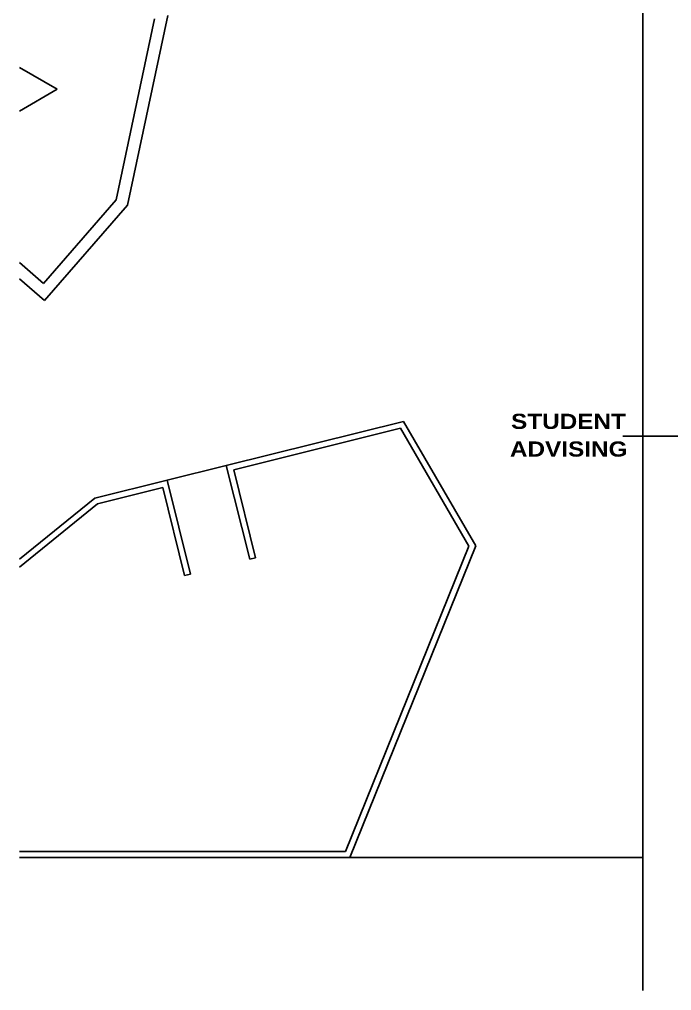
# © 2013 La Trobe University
# Model space of a CAD drawing. Extents: x 76832 to 156531, y -2955 to 55954.
# Drawn here: x 76832 to 98279, y -2955 to 28994 of the extents above; entities that cross this region are included whole.
import ezdxf

# ---------------------------------------------------------------- set-up
doc = ezdxf.new("R2010")
doc.units = 0
doc.header["$MEASUREMENT"] = 0
doc.layers.add('A-General', color=1, linetype='CONTINUOUS')
doc.layers.add('A-Text__Secondary Room', color=2, linetype='CONTINUOUS')
doc.styles.add('MtXpl_Arial_Black', font='')
doc.styles.get('MtXpl_Arial_Black').set_extended_font_data('Arial Black')

msp = doc.modelspace()

# ---------------------------------------------------------------- linework, layer by layer
at = {"layer": 'A-General'}
for p, q in [((97336, -2955), (97336, 38428)), ((81710, 29128), (80382, 22880)), ((80012, 23064), (81277, 29016)), ((76832, 27413), (78075, 26695)), ((78075, 26695), (76832, 25977)), ((77619, 20311), (80012, 23064)), ((80382, 22880), (77658, 19747)), ((76832, 20995), (77619, 20311)), ((77658, 19747), (76832, 20465)), ((83635, 14319), (89462, 15772)), ((89462, 15772), (91837, 11679)), ((89364, 15542), (83878, 14173)), ((91615, 11663), (89364, 15542)), ((83635, 14319), (81690, 13834)), ((84404, 11234), (83635, 14319)), ((83878, 14173), (84598, 11282)), ((79309, 13241), (81690, 13834)), ((81690, 13834), (82459, 10749)), ((81544, 13592), (79401, 13057)), ((82265, 10700), (81544, 13592)), ((76832, 11234), (79309, 13241)), ((79401, 13057), (76832, 10977)), ((87559, 1624), (91615, 11663)), ((91837, 11679), (87694, 1424)), ((84404, 11234), (84598, 11282)), ((82265, 10700), (82459, 10749)), ((76832, 1624), (87559, 1624)), ((87694, 1424), (76832, 1424)), ((87694, 1424), (97336, 1424))]:
    msp.add_line(p, q, dxfattribs=at)
at = {"layer": 'A-Text__Secondary Room'}
msp.add_line((96671, 15281), (101950, 15281), dxfattribs=at)

# ---------------------------------------------------------------- texts
at = {"layer": 'A-Text__Secondary Room', "style": 'MtXpl_Arial_Black'}
for s, p in [('STUDENT', (93000, 15522)), ('ADVISING', (92964, 14611))]:
    msp.add_text(s, height=500, dxfattribs=at).set_placement(p)

doc.saveas('drawing.dxf')
